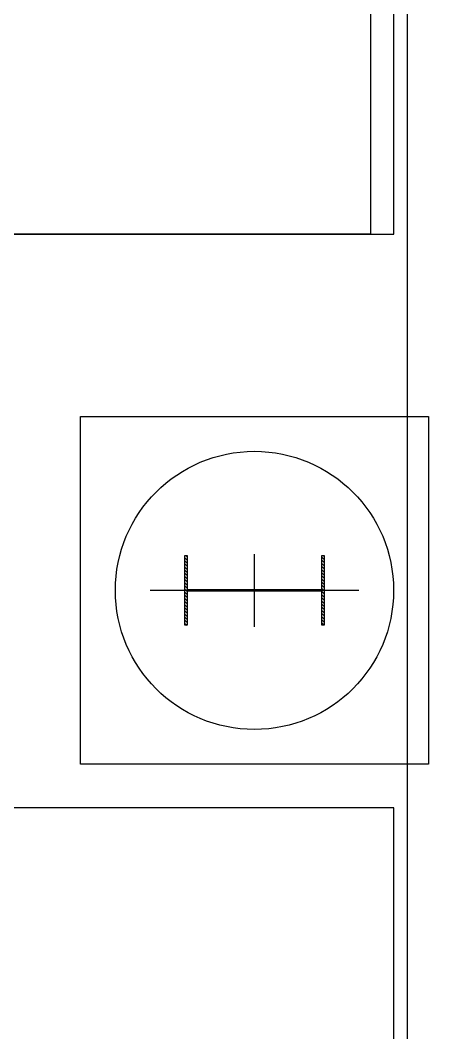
# Model space of a CAD drawing. Header units: millimetres. Extents: x 1478096 to 1808313, y 619971 to 762366.
# Drawn here: x 1639928 to 1641163, y 655552 to 658464 of the extents above; entities that cross this region are included whole.
import ezdxf

# ---------------------------------------------------------------- set-up
doc = ezdxf.new("R2010")
doc.units = ezdxf.units.MM
doc.header["$LTSCALE"] = 10
for name, color, linetype in [('0-superficies', 7, 'Continuous'), ('0_Estructura', 251, 'Continuous'), ('ARQ-ALFOMBRA', 8, 'Continuous'), ('DC-ARQ-CARPINTERIAS', 7, 'Continuous')]:
    doc.layers.add(name, color=color, linetype=linetype)

# ---------------------------------------------------------------- blocks, each defined once
blk = doc.blocks.new('PUERTAS AUT.2')
at = {"layer": 'DC-ARQ-CARPINTERIAS', "ltscale": 200}
for p, q in [((1531.018, 723.1245, 0), (1531.018, 720.1245, 0)), ((1531.018, 720.1245, 0), (1532.8932, 720.1245)), ((1531.018, 718.4745, 0), (1531.018, 715.4745, 0)), ((1532.8932, 718.4745), (1531.018, 718.4745, 0))]:
    blk.add_line(p, q, dxfattribs=at)

msp = doc.modelspace()

# ---------------------------------------------------------------- hatches: boundary and pattern name
at = {"layer": '0_Estructura'}
h = msp.add_hatch(dxfattribs=at)
h.set_pattern_fill('ANSI31', color=256, scale=2, angle=-90, style=0)
h.set_pattern_definition([(315, (2711557.5026, 6150464.015), (4.4901280605, 4.4901280605), [])])
h.paths.add_polyline_path([(1640401.817, 656724.13), (1640401.817, 656924.13), (1640408.117, 656924.13), (1640408.117, 656724.13)])
h.paths.add_polyline_path([(1640795.517, 656724.13), (1640795.517, 656924.13), (1640801.817, 656924.13), (1640801.817, 656724.13)])
h.paths.add_polyline_path([(1640408.117, 656821.73), (1640408.117, 656826.53), (1640795.517, 656826.53), (1640795.517, 656821.73)])

# ---------------------------------------------------------------- linework, layer by layer
at = {"layer": '0-superficies'}
msp.add_lwpolyline([(1524855.031, 647228.149), (1641041.817, 647228.17), (1641041.817, 674744.562), (1649131.454, 674744.878), (1649131.448, 735136.985), (1641041.817, 735136.983), (1641041.817, 738426.962), (1522042.066, 738427.02)], dxfattribs=at)
at = {"layer": '0_Estructura'}
for p, q in [((1640601.817, 656719.619), (1640601.817, 656928.641)), ((1640901.817, 656824.13), (1640301.817, 656824.13))]:
    msp.add_line(p, q, dxfattribs=at)
for points in [[(1641101.817, 656324.128), (1640101.817, 656324.128), (1640101.817, 657324.128), (1641101.817, 657324.128)], [(1640401.817, 656724.13), (1640401.817, 656924.13), (1640408.117, 656924.13), (1640408.117, 656724.13)], [(1640795.517, 656724.13), (1640795.517, 656924.13), (1640801.817, 656924.13), (1640801.817, 656724.13)], [(1640408.117, 656821.73), (1640408.117, 656826.53), (1640795.517, 656826.53), (1640795.517, 656821.73)]]:
    msp.add_lwpolyline(points, close=True, dxfattribs=at)
msp.add_circle((1640601.817, 656824.128), 400, dxfattribs=at)
at = {"layer": 'ARQ-ALFOMBRA'}
msp.add_lwpolyline([(1640935.7, 657848.606), (1638935.7, 657848.606), (1638935.7, 659648.606), (1640935.7, 659648.606)], close=True, dxfattribs=at)

# ---------------------------------------------------------------- block references
at = {"layer": 'DC-ARQ-CARPINTERIAS', "xscale": 1000, "yscale": 1000, "zscale": 1000, "rotation": 180}
msp.add_blockref('PUERTAS AUT.2', (3172020.149, 1376323.114), dxfattribs=at)

doc.saveas('drawing.dxf')
